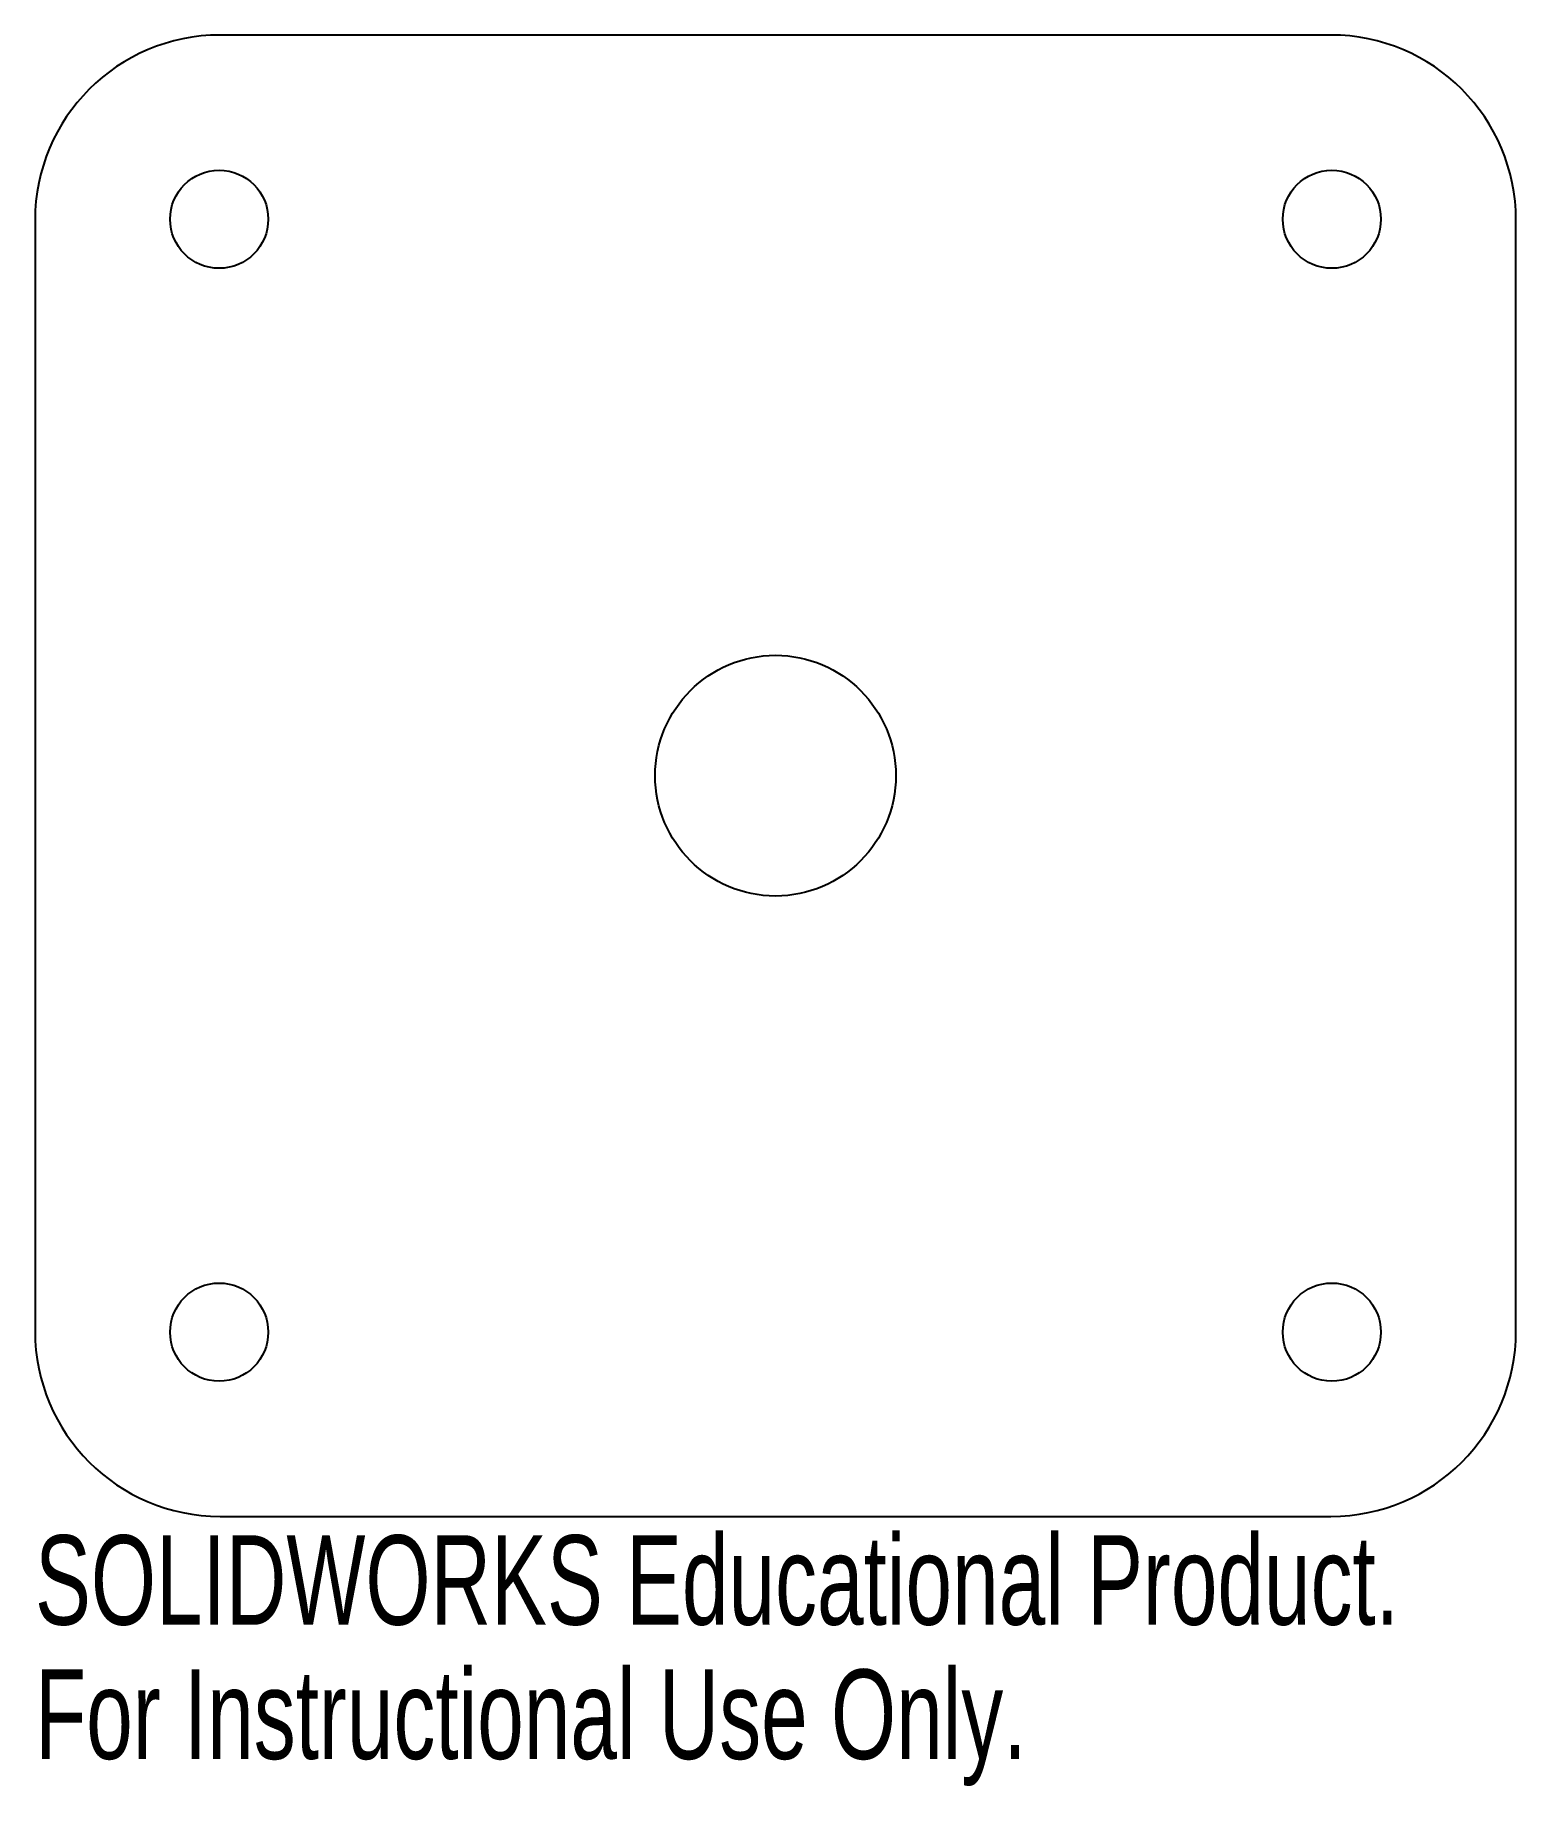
# Model space of a CAD drawing. Header units: millimetres. Extents: x -40 to 40, y -54.6 to 40.
import ezdxf

# ---------------------------------------------------------------- set-up
doc = ezdxf.new("R2010")
doc.units = ezdxf.units.MM
doc.styles.add('SLDTEXTSTYLE0', font='TXT', dxfattribs={"width": 0.7})

msp = doc.modelspace()

# ---------------------------------------------------------------- linework, layer by layer
at = {"color": 7, "linetype": 'Continuous', "lineweight": 25}
for p, q in [((30, 40), (-30, 40)), ((-40, 30), (-40, -30)), ((40, -30), (40, 30)), ((-30, -40), (30, -40))]:
    msp.add_line(p, q, dxfattribs=at)
for centre, radius in [((-30.052, 30.052), 2.65), ((30.052, 30.052), 2.65), ((0, 0), 6.5), ((-30.052, -30.052), 2.65), ((30.052, -30.052), 2.65)]:
    msp.add_circle(centre, radius, dxfattribs=at)
for centre, start, end in [((-30, 30), 90, 180), ((30, 30), 0, 90), ((-30, -30), 180, 270), ((30, -30), 270, 0)]:
    msp.add_arc(centre, 10, start, end, dxfattribs=at)

# ---------------------------------------------------------------- texts
at = {"color": 7, "linetype": 'Continuous', "char_height": 4.83362, "attachment_point": 1, "style": 'SLDTEXTSTYLE0'}
for s, insert in [('SOLIDWORKS Educational Product.', (-40, -41.02)), ('For Instructional Use Only.', (-40, -48.27))]:
    msp.add_mtext(s, dxfattribs=dict(at, insert=insert))

doc.saveas('drawing.dxf')
